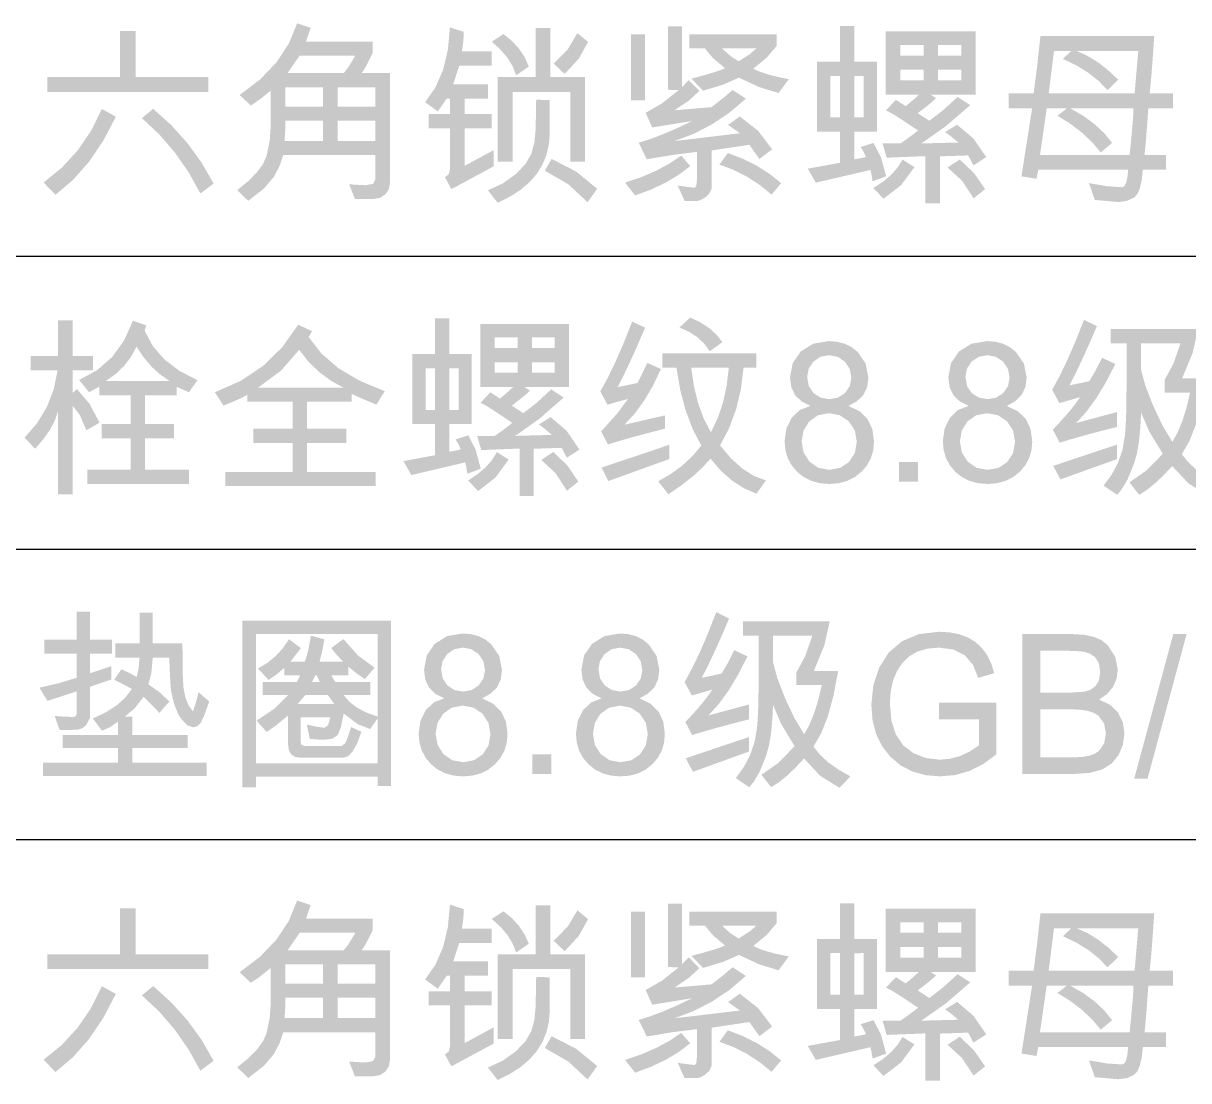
# Model space of a CAD drawing. Extents: x 3 to 592, y 5 to 207.
# Drawn here: x 413.18 to 427.9, y 116.82 to 130.19 of the extents above; entities that cross this region are included whole.
import ezdxf

# ---------------------------------------------------------------- set-up
doc = ezdxf.new("R2010")
doc.units = 0
doc.layers.get('0').update_dxf_attribs({"linetype": 'CONTINUOUS'})

msp = doc.modelspace()

# ---------------------------------------------------------------- hatches: boundary and pattern name
h = msp.add_hatch(color=7)
h.paths.add_polyline_path([(415.514416, 129.325454), (413.480983, 129.325454), (413.480983, 129.513969), (414.40041, 129.513969), (414.40041, 130.096053), (414.594438, 130.096053), (414.594438, 129.513969), (415.514416, 129.513969)])
h.paths.add_polyline_path([(415.581664, 128.166799), (415.414095, 128.041673), (415.264965, 128.310184), (415.092116, 128.558438), (414.895599, 128.786434), (414.675466, 128.994173), (414.818231, 129.111031), (415.047046, 128.904429), (415.25059, 128.678189), (415.428814, 128.432313)])
h.paths.add_polyline_path([(414.346391, 129.012364), (414.185177, 128.705397), (414.004224, 128.43848), (413.803633, 128.21156), (413.583509, 128.024586), (413.432476, 128.180028), (413.66328, 128.367399), (413.862975, 128.584689), (414.031664, 128.831849), (414.169451, 129.108826)])
h = msp.add_hatch(color=7)
h.paths.add_polyline_path([(417.811339, 128.180028), (417.796111, 128.094866), (417.750705, 128.027893), (417.681183, 127.984485), (417.593057, 127.970015), (417.36761, 127.970015), (417.294299, 128.157429), (417.438097, 128.148265), (417.505414, 128.145302), (417.596709, 128.163561), (417.627233, 128.218614), (417.627233, 128.527294), (416.462515, 128.527294), (416.414215, 128.387216), (416.34235, 128.250033), (416.219498, 128.106372), (416.019338, 127.947416), (415.880432, 128.083566), (416.02162, 128.199416), (416.130201, 128.309633), (416.206226, 128.414166), (416.249746, 128.512962), (416.290674, 128.707679), (416.304316, 128.908184), (416.304316, 129.342541), (416.165272, 129.229129), (416.05186, 129.152923), (415.910197, 129.285766), (416.168674, 129.482869), (416.376043, 129.69966), (416.532252, 129.936192), (416.63725, 130.192515), (416.808127, 130.13574), (416.749147, 129.962107), (417.593057, 129.962107), (417.593057, 129.819894), (417.545817, 129.723793), (417.506586, 129.648879), (417.475313, 129.595256), (417.451946, 129.563028), (417.811339, 129.563028)])
h.paths.add_polyline_path([(417.372571, 129.785167), (416.669221, 129.785167), (416.516534, 129.563028), (417.226499, 129.563028), (417.290234, 129.646192)])
h.paths.add_polyline_path([(417.627233, 129.139694), (417.627233, 129.384434), (417.148227, 129.384434), (417.148227, 129.139694)])
h.paths.add_polyline_path([(416.96357, 129.139694), (416.96357, 129.384434), (416.488422, 129.384434), (416.488422, 129.139694)])
h.paths.add_polyline_path([(417.627233, 128.705888), (417.627233, 128.962754), (417.148227, 128.962754), (417.148227, 128.705888)])
h.paths.add_polyline_path([(416.96357, 128.705888), (416.96357, 128.962754), (416.488422, 128.962754), (416.485597, 128.809723), (416.477398, 128.705888)])
h = msp.add_hatch(color=7)
h.paths.add_polyline_path([(419.122689, 128.385081), (418.586356, 128.095692), (418.505328, 128.246174), (418.552456, 128.284208), (418.568166, 128.345393), (418.568166, 128.866291), (418.298622, 128.866291), (418.298622, 129.045988), (418.568166, 129.045988), (418.568166, 129.241118), (418.527376, 129.241118), (418.414928, 129.078509), (418.254525, 129.194265), (418.385077, 129.382065), (418.480799, 129.602371), (418.541794, 129.855232), (418.568166, 130.140701), (418.744004, 130.083926), (418.737803, 129.969135), (418.719199, 129.836982), (419.094025, 129.836982), (419.094025, 129.656183), (418.685575, 129.656183), (418.609507, 129.421916), (419.050479, 129.421916), (419.050479, 129.241118), (418.753374, 129.241118), (418.753374, 129.045988), (419.094025, 129.045988), (419.094025, 128.866291), (418.753374, 128.866291), (418.753374, 128.390041), (419.122689, 128.590133)])
h.paths.add_polyline_path([(420.273075, 128.444061), (420.088418, 128.444061), (420.088418, 129.325454), (419.35916, 129.325454), (419.35916, 128.444061), (419.1734, 128.444061), (419.1734, 129.513969), (419.653509, 129.513969), (419.653509, 130.133535), (419.837615, 130.133535), (419.837615, 129.513969), (420.273075, 129.513969)])
h.paths.add_polyline_path([(420.314967, 129.957698), (420.196869, 129.745618), (420.018414, 129.552554), (419.879507, 129.683744), (420.060099, 129.86723), (420.178266, 130.068492)])
h.paths.add_polyline_path([(419.565315, 129.646261), (419.405462, 129.535467), (419.36009, 129.649999), (419.293428, 129.758847), (419.205474, 129.862114), (419.09623, 129.959903), (419.245058, 130.056365), (419.351297, 129.969962), (419.44012, 129.872811), (419.511476, 129.76491)])
h.paths.add_polyline_path([(419.830449, 128.814477), (419.820141, 128.668155), (419.78922, 128.531807), (419.737693, 128.405432), (419.665567, 128.289031), (419.572847, 128.182604), (419.459542, 128.08615), (419.325655, 127.999669), (419.171196, 127.923162), (419.048275, 128.081361), (419.234241, 128.167075), (419.396643, 128.282554), (419.522182, 128.412366), (419.597285, 128.542177), (419.635663, 128.684459), (419.651304, 128.85196), (419.65847, 129.226786), (419.830449, 129.221825)])
h.paths.add_polyline_path([(420.429069, 128.100653), (420.307802, 127.930328), (420.066231, 128.155982), (419.767611, 128.328305), (419.853049, 128.477685), (420.164417, 128.317694)])
h = msp.add_hatch(color=7)
h.paths.add_polyline_path([(422.640002, 128.599503), (422.479599, 128.477685), (422.352268, 128.656278), (421.874364, 128.585172), (421.874364, 128.100653), (421.84701, 128.041122), (421.794438, 127.991513), (421.737318, 127.958509), (421.696322, 127.947416), (421.533162, 127.947416), (421.447724, 128.140341), (421.537339, 128.128128), (421.602822, 128.119533), (421.644223, 128.114451), (421.661595, 128.11278), (421.682197, 128.136827), (421.689156, 128.209243), (421.689156, 128.566982), (421.386401, 128.529017), (421.056361, 128.473275), (420.953283, 128.682737), (421.101379, 128.729745), (421.263687, 128.791326), (421.440153, 128.867377), (421.630727, 128.957793), (421.124711, 128.875662), (421.041478, 129.061422), (421.248528, 129.180071), (421.459299, 129.347502), (421.324251, 129.351912), (421.324251, 130.155033), (421.498987, 130.155033), (421.498987, 129.384434), (421.58663, 129.473731), (421.721126, 129.337581), (421.583805, 129.212317), (421.406382, 129.092841), (421.874364, 129.132528), (422.024501, 129.249593), (422.141152, 129.349707), (422.308722, 129.238913), (422.101301, 129.063428), (421.881737, 128.915694), (421.65008, 128.795762), (421.406382, 128.703683), (422.234308, 128.80235), (422.083275, 128.908184), (422.231552, 129.014568), (422.462649, 128.833908)])
h.paths.add_polyline_path([(422.851118, 129.485857), (422.722133, 129.311122), (422.477394, 129.385398), (422.221079, 129.50515), (422.016853, 129.415509), (421.766326, 129.340337), (421.621356, 129.493023), (421.783922, 129.53694), (421.908608, 129.57357), (421.995365, 129.602861), (422.044138, 129.624764), (421.890763, 129.754988), (421.791131, 129.874464), (421.594347, 129.874464), (421.594347, 130.051404), (422.696226, 130.051404), (422.696226, 129.905332), (422.57048, 129.756918), (422.401326, 129.617598), (422.482768, 129.581123), (422.584881, 129.546973), (422.707664, 129.515201)])
h.paths.add_polyline_path([(422.440462, 129.874464), (422.007207, 129.874464), (422.113936, 129.778966), (422.216118, 129.712407), (422.358676, 129.802944)])
h.paths.add_polyline_path([(421.032107, 129.21962), (420.857372, 129.21962), (420.857372, 130.051404), (421.032107, 130.051404)])
h.paths.add_polyline_path([(422.754104, 128.17176), (422.633388, 128.026791), (422.481157, 128.150082), (422.320504, 128.254511), (422.151479, 128.340027), (421.974134, 128.406578), (422.080519, 128.55265), (422.27359, 128.477711), (422.450177, 128.389284), (422.610331, 128.287317)])
h.paths.add_polyline_path([(421.605371, 128.387285), (421.459842, 128.277232), (421.295244, 128.17865), (421.111525, 128.091645), (420.908635, 128.016317), (420.781304, 128.177824), (420.986882, 128.247897), (421.173701, 128.328305), (421.341813, 128.419049), (421.49127, 128.520128)])
h = msp.add_hatch(color=7)
h.paths.add_polyline_path([(424.081439, 128.258301), (423.90946, 128.19436), (423.896575, 128.278283), (423.88245, 128.338227), (423.192329, 128.177824), (423.090354, 128.354764), (423.496048, 128.428627), (423.496048, 128.821643), (423.206109, 128.821643), (423.206109, 129.707997), (423.496048, 129.707997), (423.496048, 130.157789), (423.677949, 130.157789), (423.677949, 129.707997), (423.965133, 129.707997), (423.965133, 128.821643), (423.677949, 128.821643), (423.677949, 128.473275), (423.775032, 128.490638), (423.826226, 128.503041), (423.791086, 128.577455), (423.758427, 128.628718), (423.921035, 128.680532), (424.01488, 128.500216)])
h.paths.add_polyline_path([(423.798114, 129.002442), (423.798114, 129.528301), (423.677949, 129.525545), (423.677949, 129.002442)])
h.paths.add_polyline_path([(423.496048, 129.002442), (423.496048, 129.528301), (423.37423, 129.528301), (423.37423, 129.002442)])
h.paths.add_polyline_path([(425.346478, 128.500836), (425.186074, 128.397207), (425.165817, 128.430831), (425.118275, 128.522333), (424.761087, 128.510758), (424.761087, 127.914894), (424.578084, 127.914894), (424.578084, 128.512962), (424.088605, 128.49367), (424.035137, 128.673366), (424.262238, 128.673366), (424.347814, 128.733931), (424.413546, 128.78168), (424.459435, 128.816613), (424.48548, 128.838731), (424.468005, 128.849376), (424.432908, 128.872217), (424.380137, 128.907254), (424.309642, 128.954486), (424.172734, 129.042474), (424.079234, 129.092841), (424.20436, 129.224581), (424.327281, 129.144655), (424.438971, 129.237742), (424.49485, 129.290727), (424.077029, 129.290727), (424.077029, 130.088887), (425.211982, 130.088887), (425.211982, 129.290727), (424.640922, 129.290727), (424.712029, 129.246079), (424.682677, 129.217459), (424.634308, 129.176281), (424.566922, 129.122598), (424.480519, 129.056461), (424.626591, 128.959998), (424.796158, 129.090292), (424.98433, 129.261513), (425.144182, 129.157884), (424.833159, 128.88958), (424.524616, 128.673366), (424.9937, 128.685493), (424.893999, 128.768657), (424.826131, 128.816682), (424.977164, 128.91094), (425.182905, 128.737307)])
h.paths.add_polyline_path([(425.03008, 129.785167), (425.03008, 129.917459), (424.738488, 129.917459), (424.738488, 129.785167)])
h.paths.add_polyline_path([(424.556587, 129.785167), (424.556587, 129.917459), (424.259482, 129.917459), (424.259482, 129.785167)])
h.paths.add_polyline_path([(425.03008, 129.471526), (425.03008, 129.604369), (424.738488, 129.604369), (424.738488, 129.471526)])
h.paths.add_polyline_path([(424.556587, 129.471526), (424.556587, 129.604369), (424.259482, 129.604369), (424.259482, 129.471526)])
h.paths.add_polyline_path([(425.332146, 128.095692), (425.186074, 127.979937), (425.04014, 128.202077), (424.856999, 128.369646), (425.011339, 128.470519), (425.194067, 128.295921)])
h.paths.add_polyline_path([(424.439178, 128.374056), (424.269679, 128.145784), (424.047264, 127.974976), (423.919382, 128.110024), (424.041028, 128.189416), (424.143037, 128.275526), (424.22541, 128.368458), (424.288145, 128.468314)])
h = msp.add_hatch(color=7)
h.paths.add_polyline_path([(427.706239, 129.118197), (427.394252, 129.118197), (427.380712, 128.921921), (427.368207, 128.758047), (427.356735, 128.626521), (427.346296, 128.527294), (427.618045, 128.527294), (427.618045, 128.340432), (427.325901, 128.340432), (427.310484, 128.208537), (427.287316, 128.106303), (427.256293, 128.033629), (427.217312, 127.99041), (427.123536, 127.947484), (427.014464, 127.933084), (426.71791, 127.959542), (426.64515, 128.17176), (426.873767, 128.132831), (427.063522, 128.119946), (427.091841, 128.133701), (427.113959, 128.174999), (427.129875, 128.243892), (427.13959, 128.340432), (426.002984, 128.340432), (425.981487, 128.226882), (425.791318, 128.258301), (425.925814, 129.118197), (425.62926, 129.118197), (425.62926, 129.306161), (425.945107, 129.306161), (425.9901, 129.655425), (426.030545, 130.029907), (427.469217, 130.029907), (427.452267, 129.782489), (427.436971, 129.579357), (427.423328, 129.420564), (427.411339, 129.306161), (427.706239, 129.306161)])
h.paths.add_polyline_path([(427.267472, 129.841942), (426.490259, 129.841942), (426.62379, 129.782006), (426.755669, 129.701452), (426.885893, 129.600329), (427.014464, 129.478692), (426.878314, 129.347502), (426.769897, 129.461191), (426.639776, 129.564957), (426.48795, 129.658801), (426.314421, 129.742724), (426.421357, 129.841942), (426.202524, 129.841942), (426.135276, 129.306161), (427.22117, 129.306161)])
h.paths.add_polyline_path([(427.20739, 129.118197), (426.406474, 129.118197), (426.570495, 129.023844), (426.713639, 128.919415), (426.835905, 128.80496), (426.937294, 128.680532), (426.793978, 128.559816), (426.684028, 128.689618), (426.555991, 128.810274), (426.409971, 128.921732), (426.24607, 129.023939), (426.367338, 129.118197), (426.10992, 129.118197), (426.025584, 128.527294), (427.158331, 128.527294), (427.18057, 128.751475), (427.19609, 128.924651), (427.204995, 129.046875)])
h = msp.add_hatch(color=7)
h.paths.add_polyline_path([(414.140153, 125.144177), (413.973686, 125.046612), (413.891348, 125.238091), (413.799502, 125.359702), (413.799502, 124.238531), (413.614294, 124.238531), (413.614294, 125.285288), (413.574916, 125.171497), (413.513835, 125.055018), (413.431049, 124.935852), (413.326559, 124.813999), (413.192614, 124.954559), (413.35207, 125.138631), (413.474836, 125.341926), (413.560808, 125.564444), (413.609884, 125.806187), (413.271438, 125.806187), (413.271438, 125.986985), (413.616498, 125.986985), (413.616498, 126.438982), (413.799502, 126.438982), (413.799502, 125.986985), (414.058573, 125.986985), (414.058573, 125.806187), (413.799502, 125.806187), (413.799502, 125.520106), (413.854623, 125.567511), (414.011858, 125.383956)])
h.paths.add_polyline_path([(415.377631, 125.68051), (415.269042, 125.527823), (415.115804, 125.596174), (415.115804, 125.487584), (414.71507, 125.487584), (414.71507, 125.12709), (415.082731, 125.12709), (415.082731, 124.947393), (414.71507, 124.947393), (414.71507, 124.549416), (415.269042, 124.549416), (415.269042, 124.368617), (413.986364, 124.368617), (413.986364, 124.549416), (414.533721, 124.549416), (414.533721, 124.947393), (414.168265, 124.947393), (414.168265, 125.12709), (414.533721, 125.12709), (414.533721, 125.487584), (414.135192, 125.487584), (414.135192, 125.59893), (414.007861, 125.527823), (413.881633, 125.683266), (414.110456, 125.808133), (414.300005, 125.974445), (414.45028, 126.182305), (414.561281, 126.431816), (414.729953, 126.373939), (414.71011, 126.305037), (414.812549, 126.112809), (414.957881, 125.944611), (415.146207, 125.800494)])
h.paths.add_polyline_path([(415.029814, 125.668383), (414.911596, 125.747758), (414.801749, 125.846977), (414.700377, 125.966039), (414.607583, 126.104945), (414.538139, 125.975961), (414.449729, 125.860206), (414.342406, 125.75768), (414.216221, 125.668383)])
h = msp.add_hatch(color=7)
h.paths.add_polyline_path([(417.744415, 125.542155), (417.639133, 125.371829), (417.508013, 125.425986), (417.327697, 125.505774), (417.327697, 125.407107), (416.763252, 125.407107), (416.763252, 125.065905), (417.259346, 125.065905), (417.259346, 124.885106), (416.763252, 124.885106), (416.763252, 124.521855), (417.629763, 124.521855), (417.629763, 124.342159), (415.72807, 124.342159), (415.72807, 124.521855), (416.581902, 124.521855), (416.581902, 124.885106), (416.085257, 124.885106), (416.085257, 125.065905), (416.581902, 125.065905), (416.581902, 125.407107), (416.005882, 125.407107), (416.005882, 125.49475), (415.973834, 125.475432), (415.913209, 125.44645), (415.823956, 125.407856), (415.706021, 125.359702), (415.597983, 125.527823), (415.924182, 125.672328), (416.208316, 125.862824), (416.450489, 126.099416), (416.650804, 126.382207), (416.82554, 126.300627), (416.783096, 126.226764), (416.944929, 126.016544), (417.159163, 125.832369), (417.425692, 125.67424)])
h.paths.add_polyline_path([(417.226824, 125.584047), (417.063751, 125.674085), (416.91525, 125.783863), (416.781425, 125.913484), (416.66238, 126.063053), (416.433419, 125.801433), (416.140379, 125.584047)])
h = msp.add_hatch(color=7)
h.paths.add_polyline_path([(418.957506, 124.561543), (418.787732, 124.497602), (418.775329, 124.581524), (418.761273, 124.641469), (418.080522, 124.481065), (417.980201, 124.658005), (418.380384, 124.731868), (418.380384, 125.124885), (418.094854, 125.124885), (418.094854, 126.011239), (418.380384, 126.011239), (418.380384, 126.461031), (418.559529, 126.461031), (418.559529, 126.011239), (418.842853, 126.011239), (418.842853, 125.124885), (418.559529, 125.124885), (418.559529, 124.776517), (418.655371, 124.79388), (418.706152, 124.806282), (418.671287, 124.880696), (418.638904, 124.931959), (418.799858, 124.983774), (418.892325, 124.803457)])
h.paths.add_polyline_path([(418.67804, 125.305683), (418.67804, 125.831543), (418.559529, 125.828787), (418.559529, 125.305683)])
h.paths.add_polyline_path([(418.380384, 125.305683), (418.380384, 125.831543), (418.260219, 125.831543), (418.260219, 125.305683)])
h.paths.add_polyline_path([(420.204906, 124.804077), (420.046707, 124.700449), (420.027208, 124.734073), (419.98001, 124.825575), (419.627784, 124.813999), (419.627784, 124.218136), (419.447536, 124.218136), (419.447536, 124.816204), (418.964672, 124.796912), (418.911755, 124.976608), (419.135549, 124.976608), (419.219996, 125.037173), (419.284859, 125.084922), (419.330188, 125.119855), (419.356035, 125.141972), (419.338671, 125.152618), (419.303945, 125.175459), (419.251855, 125.210495), (419.182402, 125.257728), (419.047561, 125.345715), (418.955301, 125.396083), (419.078222, 125.527823), (419.200041, 125.447897), (419.310008, 125.540983), (419.365405, 125.593969), (418.953096, 125.593969), (418.953096, 126.392129), (420.072615, 126.392129), (420.072615, 125.593969), (419.509272, 125.593969), (419.579277, 125.54932), (419.550751, 125.5207), (419.503209, 125.479523), (419.43665, 125.42584), (419.351074, 125.359702), (419.494941, 125.26324), (419.662441, 125.393533), (419.847719, 125.564754), (420.005917, 125.461126), (419.698753, 125.192822), (419.394068, 124.976608), (419.857089, 124.988735), (419.758697, 125.071899), (419.691725, 125.119924), (419.840553, 125.214182), (420.0434, 125.040549)])
h.paths.add_polyline_path([(419.89347, 126.088409), (419.89347, 126.220701), (419.605184, 126.220701), (419.605184, 126.088409)])
h.paths.add_polyline_path([(419.426039, 126.088409), (419.426039, 126.220701), (419.133344, 126.220701), (419.133344, 126.088409)])
h.paths.add_polyline_path([(419.89347, 125.774768), (419.89347, 125.90761), (419.605184, 125.90761), (419.605184, 125.774768)])
h.paths.add_polyline_path([(419.426039, 125.774768), (419.426039, 125.90761), (419.133344, 125.90761), (419.133344, 125.774768)])
h.paths.add_polyline_path([(420.191126, 124.398934), (420.046707, 124.283179), (419.90284, 124.505319), (419.722593, 124.672888), (419.874728, 124.773761), (420.055045, 124.599163)])
h.paths.add_polyline_path([(419.310284, 124.677298), (419.143334, 124.449026), (418.923882, 124.278218), (418.797654, 124.413266), (418.91775, 124.492658), (419.018415, 124.578768), (419.099651, 124.6717), (419.161456, 124.771556)])
h = msp.add_hatch(color=7)
h.paths.add_polyline_path([(422.010553, 126.161721), (421.852354, 126.045965), (421.781782, 126.141989), (421.694156, 126.224215), (421.58958, 126.292695), (421.468157, 126.34748), (421.60541, 126.473157), (421.735841, 126.41062), (421.846842, 126.337903), (421.938413, 126.254954)])
h.paths.add_polyline_path([(421.286808, 125.06811), (421.067708, 125.011575), (420.874292, 124.959382), (420.70661, 124.91153), (420.564716, 124.868018), (420.478726, 125.033383), (420.68054, 125.257383), (420.818275, 125.442936), (420.659869, 125.400492), (420.559755, 125.369624), (420.468253, 125.539399), (420.563226, 125.711688), (420.662074, 125.916016), (420.764746, 126.152384), (420.871191, 126.420792), (421.034902, 126.345275), (420.936217, 126.11541), (420.845284, 125.913605), (420.762206, 125.739808), (420.687085, 125.593969), (420.775831, 125.610368), (420.938991, 125.645783), (420.951083, 125.668435), (420.975784, 125.718268), (421.013095, 125.795386), (421.063014, 125.899893), (421.234442, 125.821621), (421.133759, 125.610247), (421.023464, 125.422541), (420.903455, 125.258399), (420.773626, 125.117719), (421.286808, 125.235679)])
h.paths.add_polyline_path([(422.561768, 124.413266), (422.442155, 124.245696), (422.281854, 124.315477), (422.131683, 124.412439), (421.99164, 124.536686), (421.861725, 124.688322), (421.761171, 124.577502), (421.638965, 124.4657), (421.495158, 124.352761), (421.329802, 124.238531), (421.199716, 124.401139), (421.363418, 124.497352), (421.508878, 124.604882), (421.636045, 124.723677), (421.744867, 124.853687), (421.635003, 125.065457), (421.546017, 125.300585), (421.477907, 125.55907), (421.430675, 125.840913), (421.253183, 125.840913), (421.253183, 126.021712), (422.440501, 126.021712), (422.440501, 125.840913), (422.279546, 125.840913), (422.245138, 125.566313), (422.184117, 125.310575), (422.096534, 125.073751), (421.982441, 124.855892), (422.121253, 124.691156), (422.264043, 124.562438), (422.410865, 124.469791)])
h.paths.add_polyline_path([(422.092133, 125.840913), (421.616985, 125.840913), (421.651729, 125.605174), (421.704767, 125.38995), (421.776201, 125.195294), (421.866135, 125.021256), (421.953149, 125.202658), (422.019855, 125.399666), (422.0662, 125.612383)])
h.paths.add_polyline_path([(421.339724, 124.683361), (420.57133, 124.4061), (420.483687, 124.576425), (420.796424, 124.679778), (421.043377, 124.762461), (421.224494, 124.824472), (421.339724, 124.865814)])
h = msp.add_hatch(color=7)
h.paths.add_polyline_path([(426.99867, 125.089607), (426.783498, 125.034727), (426.591115, 124.98336), (426.421573, 124.935508), (426.274924, 124.891169), (426.187832, 125.055983), (426.300168, 125.175252), (426.394883, 125.283359), (426.471924, 125.380304), (426.531239, 125.466087), (426.269963, 125.391122), (426.179013, 125.560345), (426.274287, 125.734296), (426.373178, 125.939512), (426.475584, 126.176044), (426.5814, 126.443943), (426.74456, 126.364568), (426.644635, 126.132549), (426.553288, 125.930141), (426.470623, 125.757396), (426.396743, 125.614364), (426.648648, 125.668383), (426.726301, 125.799365), (426.810154, 125.963834), (426.977724, 125.885562), (426.857412, 125.651666), (426.734569, 125.449344), (426.609142, 125.278545), (426.481079, 125.139216), (426.99867, 125.278123)])
h.paths.add_polyline_path([(428.286309, 124.368617), (428.147403, 124.224199), (427.903972, 124.374405), (427.696509, 124.594064), (427.581167, 124.47228), (427.473266, 124.371373), (427.372807, 124.291137), (427.27979, 124.231365), (427.155215, 124.389012), (427.371498, 124.539563), (427.577446, 124.750058), (427.407534, 125.029524), (427.302941, 125.270957), (427.293174, 125.07903), (427.277172, 124.907568), (427.250627, 124.75657), (427.213644, 124.626035), (427.131031, 124.423257), (427.053792, 124.295306), (427.000875, 124.231365), (426.828896, 124.34712), (426.931835, 124.487266), (427.01245, 124.638162), (427.068674, 124.804766), (427.100094, 124.992042), (427.108138, 125.101492), (427.114012, 125.232234), (427.117612, 125.384266), (427.118835, 125.557589), (427.118835, 126.147389), (426.920397, 126.147389), (426.920397, 126.327085), (428.023379, 126.327085), (427.955166, 126.026191), (427.821634, 125.702558), (428.130866, 125.702558), (428.07217, 125.3925), (428.000297, 125.12957), (427.915298, 124.913769), (427.817225, 124.745097), (427.899588, 124.642787), (428.005258, 124.545902), (428.134182, 124.454495)])
h.paths.add_polyline_path([(427.922507, 125.522862), (427.600046, 125.522862), (427.600046, 125.683266), (427.71084, 125.887009), (427.801791, 126.147389), (427.300736, 126.147389), (427.300736, 125.819416), (427.356064, 125.615191), (427.45232, 125.364663), (427.571796, 125.111724), (427.698713, 124.90054), (427.765385, 125.021265), (427.824873, 125.165192), (427.87723, 125.332374)])
h.paths.add_polyline_path([(426.99867, 124.683361), (426.284295, 124.426495), (426.192793, 124.59682), (426.432348, 124.67753), (426.646581, 124.7493), (426.83539, 124.812079), (426.99867, 124.865814)])
h = msp.add_hatch(color=7)
h.paths.add_polyline_path([(423.605636, 125.355293), (423.746394, 125.286985), (423.846999, 125.188757), (423.9074, 125.060659), (423.927546, 124.902745), (423.917632, 124.793389), (423.887927, 124.69349), (423.838481, 124.602996), (423.769347, 124.521855), (423.684477, 124.454659), (423.588548, 124.406789), (423.481458, 124.378143), (423.363101, 124.368617), (423.243634, 124.378238), (423.135794, 124.407133), (423.039633, 124.455356), (422.955202, 124.522958), (422.886154, 124.604899), (422.836897, 124.696866), (422.807382, 124.798755), (422.797554, 124.910462), (422.819534, 125.067145), (422.885749, 125.203157), (422.989102, 125.30403), (423.123874, 125.355293), (423.011099, 125.412817), (422.930673, 125.490272), (422.882493, 125.592014), (422.866456, 125.717992), (422.900356, 125.897275), (423.002055, 126.044312), (423.159014, 126.14229), (423.35814, 126.17495), (423.464473, 126.166483), (423.560161, 126.141119), (423.6451, 126.098908), (423.719186, 126.039902), (423.822401, 125.890523), (423.85699, 125.713031), (423.841281, 125.593254), (423.794152, 125.494406), (423.715603, 125.416538)])
h.paths.add_polyline_path([(423.363101, 125.440731), (423.471828, 125.460161), (423.561539, 125.518452), (423.621346, 125.60582), (423.641465, 125.713031), (423.620932, 125.82293), (423.559885, 125.914225), (423.469417, 125.975754), (423.360345, 125.996356), (423.250309, 125.976099), (423.161356, 125.915327), (423.102583, 125.827271), (423.083084, 125.725158), (423.103065, 125.607405), (423.163561, 125.51735), (423.253823, 125.459817)])
h.paths.add_polyline_path([(423.363101, 124.547211), (423.499527, 124.57174), (423.611148, 124.645879), (423.685562, 124.759636), (423.710367, 124.902745), (423.684735, 125.046543), (423.607841, 125.161816), (423.494153, 125.237746), (423.35814, 125.26324), (423.219096, 125.237195), (423.108991, 125.15906), (423.037057, 125.044132), (423.01308, 124.907706), (423.037609, 124.766664), (423.111747, 124.65084), (423.223782, 124.57298)])
h = msp.add_hatch(color=7)
h.paths.add_polyline_path([(425.605738, 125.355293), (425.746496, 125.286985), (425.847101, 125.188757), (425.907502, 125.060659), (425.927647, 124.902745), (425.917734, 124.793389), (425.888029, 124.69349), (425.838583, 124.602996), (425.769449, 124.521855), (425.684579, 124.454659), (425.58865, 124.406789), (425.481559, 124.378143), (425.363203, 124.368617), (425.243736, 124.378238), (425.135896, 124.407133), (425.039734, 124.455356), (424.955304, 124.522958), (424.886255, 124.604899), (424.836999, 124.696866), (424.807483, 124.798755), (424.797656, 124.910462), (424.819636, 125.067145), (424.88585, 125.203157), (424.989203, 125.30403), (425.123975, 125.355293), (425.0112, 125.412817), (424.930775, 125.490272), (424.882595, 125.592014), (424.866558, 125.717992), (424.900458, 125.897275), (425.002157, 126.044312), (425.159115, 126.14229), (425.358242, 126.17495), (425.464575, 126.166483), (425.560262, 126.141119), (425.645201, 126.098908), (425.719288, 126.039902), (425.822503, 125.890523), (425.857092, 125.713031), (425.841382, 125.593254), (425.794253, 125.494406), (425.715705, 125.416538)])
h.paths.add_polyline_path([(425.363203, 125.440731), (425.47193, 125.460161), (425.56164, 125.518452), (425.621447, 125.60582), (425.641567, 125.713031), (425.621034, 125.82293), (425.559987, 125.914225), (425.469519, 125.975754), (425.360447, 125.996356), (425.25041, 125.976099), (425.161458, 125.915327), (425.102685, 125.827271), (425.083186, 125.725158), (425.103167, 125.607405), (425.163663, 125.51735), (425.253924, 125.459817)])
h.paths.add_polyline_path([(425.363203, 124.547211), (425.499629, 124.57174), (425.61125, 124.645879), (425.685664, 124.759636), (425.710469, 124.902745), (425.684837, 125.046543), (425.607943, 125.161816), (425.494254, 125.237746), (425.358242, 125.26324), (425.219198, 125.237195), (425.109093, 125.15906), (425.037159, 125.044132), (425.013181, 124.907706), (425.03771, 124.766664), (425.111849, 124.65084), (425.223883, 124.57298)])
h = msp.add_hatch(color=7)
h.dxf.hatch_style = 2
h.paths.add_polyline_path([(424.483733, 124.398934), (424.243403, 124.398934), (424.243403, 124.645879), (424.483733, 124.645879)])
h = msp.add_hatch(color=7)
h.paths.add_polyline_path([(414.295836, 122.221325), (414.02078, 122.221325), (414.02078, 121.976586), (414.28867, 122.06478), (414.28867, 121.897211), (414.02078, 121.805709), (414.02078, 121.413795), (413.967312, 121.315678), (413.920596, 121.279643), (413.869747, 121.263864), (413.784929, 121.259179), (413.637685, 121.257801), (413.608057, 121.334764), (413.572642, 121.435292), (413.708379, 121.426128), (413.808562, 121.423165), (413.839568, 121.431916), (413.849903, 121.458443), (413.849903, 121.746178), (413.48114, 121.626013), (413.380268, 121.793582), (413.630382, 121.85146), (413.849903, 121.917606), (413.849903, 122.221325), (413.442004, 122.221325), (413.442004, 122.401021), (413.849903, 122.401021), (413.849903, 122.752145), (414.02078, 122.752145), (414.02078, 122.401021), (414.295836, 122.401021)])
h.paths.add_polyline_path([(415.526149, 121.618847), (415.466549, 121.451829), (415.421418, 121.354264), (415.377596, 121.30741), (415.322199, 121.291976), (415.246683, 121.319537), (415.178401, 121.391126), (415.136991, 121.45238), (415.081525, 121.589632), (415.045489, 121.741768), (415.039917, 121.78919), (415.033982, 121.876816), (415.027738, 122.004543), (415.021236, 122.172267), (414.812325, 122.172267), (414.793308, 121.969144), (414.757755, 121.835474), (414.894112, 121.73915), (415.02344, 121.618847), (414.893905, 121.472775), (414.872519, 121.500473), (414.832375, 121.543882), (414.773525, 121.602999), (414.696019, 121.677827), (414.586051, 121.534373), (414.459547, 121.428126), (414.552703, 121.425921), (414.552703, 121.196616), (415.253848, 121.196616), (415.253848, 121.032354), (414.552703, 121.032354), (414.552703, 120.845492), (415.492525, 120.845492), (415.492525, 120.674615), (413.424916, 120.674615), (413.424916, 120.845492), (414.372455, 120.845492), (414.372455, 121.032354), (413.672412, 121.032354), (413.672412, 121.196616), (414.372455, 121.196616), (414.372455, 121.361981), (414.274959, 121.29549), (414.171262, 121.24843), (414.054404, 121.403873), (414.219235, 121.481784), (414.35647, 121.569926), (414.466007, 121.668198), (414.547742, 121.776494), (414.4663, 121.823486), (414.324499, 121.894454), (414.416552, 122.026195), (414.526451, 121.974036), (414.609478, 121.929732), (414.632215, 122.029296), (414.645858, 122.172267), (414.341036, 122.172267), (414.341036, 122.351963), (414.648614, 122.351963), (414.648614, 122.740019), (414.81012, 122.740019), (414.81012, 122.351963), (415.187151, 122.351963), (415.192112, 121.94682), (415.200174, 121.795804), (415.224358, 121.67011), (415.264666, 121.569634), (415.321097, 121.494272), (415.36795, 121.639931), (415.389999, 121.736807)])
h = msp.add_hatch(color=7)
h.paths.add_polyline_path([(422.349266, 121.392849), (422.135317, 121.337968), (421.944054, 121.286602), (421.775426, 121.238749), (421.629379, 121.194411), (421.54339, 121.359224), (421.654916, 121.478494), (421.748924, 121.586601), (421.825466, 121.683546), (421.884592, 121.769329), (421.62497, 121.694363), (421.534019, 121.863586), (421.628794, 122.037538), (421.727082, 122.242754), (421.828885, 122.479285), (421.934201, 122.747185), (422.096259, 122.66781), (421.996833, 122.435791), (421.906089, 122.233383), (421.824027, 122.060637), (421.750647, 121.917606), (422.000898, 121.971625), (422.078275, 122.102607), (422.161853, 122.267076), (422.32832, 122.188803), (422.20875, 121.954907), (422.086543, 121.752585), (421.961754, 121.581786), (421.834431, 121.442458), (422.349266, 121.581364)])
h.paths.add_polyline_path([(423.62974, 120.671859), (423.491385, 120.527441), (423.249125, 120.677647), (423.043247, 120.897306), (422.928628, 120.775522), (422.821245, 120.674615), (422.721096, 120.594379), (422.628181, 120.534606), (422.504709, 120.692254), (422.719614, 120.842805), (422.924184, 121.0533), (422.755581, 121.332766), (422.651884, 121.574198), (422.641652, 121.382272), (422.625839, 121.21081), (422.599484, 121.059811), (422.562587, 120.929277), (422.480731, 120.726498), (422.403837, 120.598547), (422.35092, 120.534606), (422.180595, 120.650362), (422.282707, 120.790508), (422.362496, 120.941403), (422.41872, 121.108008), (422.450139, 121.295283), (422.458183, 121.404734), (422.464057, 121.535476), (422.467657, 121.687508), (422.46888, 121.86083), (422.46888, 122.450631), (422.271545, 122.450631), (422.271545, 122.630327), (423.367912, 122.630327), (423.300526, 122.329432), (423.167821, 122.0058), (423.474848, 122.0058), (423.416333, 121.695741), (423.344899, 121.432812), (423.260443, 121.217011), (423.16286, 121.048339), (423.244802, 120.946028), (423.349998, 120.849144), (423.478345, 120.757737)])
h.paths.add_polyline_path([(423.267591, 121.826104), (422.947335, 121.826104), (422.947335, 121.986507), (423.057371, 122.19025), (423.147977, 122.450631), (422.649128, 122.450631), (422.649128, 122.122658), (422.704387, 121.918432), (422.800161, 121.667905), (422.919223, 121.414966), (423.0449, 121.203782), (423.111244, 121.324506), (423.170508, 121.468434), (423.222641, 121.635616)])
h.paths.add_polyline_path([(422.349266, 120.986603), (421.639301, 120.729737), (421.548351, 120.900062), (421.786355, 120.980772), (421.999245, 121.052542), (422.186916, 121.11532), (422.349266, 121.169055)])
h = msp.add_hatch(color=7)
h.paths.add_polyline_path([(417.82442, 120.548938), (417.653543, 120.548938), (417.653543, 120.667449), (416.115102, 120.667449), (416.115102, 120.532402), (415.942571, 120.532402), (415.942571, 122.641351), (417.82442, 122.641351)])
h.paths.add_polyline_path([(417.653543, 120.836121), (417.653543, 121.403873), (417.560388, 121.269928), (417.400329, 121.333248), (417.2258, 121.465609), (417.190316, 121.293974), (417.150284, 121.195514), (417.085447, 121.149143), (416.975549, 121.133777), (416.90644, 121.137085), (416.796404, 121.147007), (416.759472, 121.326703), (416.900514, 121.296937), (416.984919, 121.287015), (417.027845, 121.319744), (417.057128, 121.418204), (416.680097, 121.418204), (416.680097, 121.105114), (416.6925, 121.069423), (416.729707, 121.05771), (417.198791, 121.05771), (417.245093, 121.091334), (417.27479, 121.159202), (417.318956, 121.295283), (417.449594, 121.235201), (417.396574, 121.091635), (417.340867, 120.989152), (417.282472, 120.9277), (417.221391, 120.907228), (416.684507, 120.907228), (416.613607, 120.917675), (416.562964, 120.949051), (416.532578, 121.001408), (416.52245, 121.074797), (416.52245, 121.442458), (416.3781, 121.322431), (416.252354, 121.232996), (416.124472, 121.376312), (416.360186, 121.5352), (416.525206, 121.701529), (416.202745, 121.701529), (416.202745, 121.863586), (416.632141, 121.863586), (416.675136, 121.95123), (416.475045, 121.95123), (416.475045, 122.043283), (416.372932, 121.957638), (416.274954, 121.89225), (416.141009, 122.035566), (416.258538, 122.105225), (416.363148, 122.190181), (416.454943, 122.290434), (416.534025, 122.405982), (416.684507, 122.292432), (416.550562, 122.120453), (416.734668, 122.120453), (416.775664, 122.254743), (416.811286, 122.450631), (416.982714, 122.403777), (416.949573, 122.239377), (416.920978, 122.120453), (417.221391, 122.120453), (417.134505, 122.209681), (417.068704, 122.295188), (417.221391, 122.408187), (417.407288, 122.199345), (417.617163, 122.045487), (417.492589, 121.902171), (417.394059, 121.970453), (417.283127, 122.059819), (417.283127, 121.95123), (417.066499, 121.95123), (417.121069, 121.863586), (417.564247, 121.863586), (417.564247, 121.701529), (417.223044, 121.701529), (417.296511, 121.615324), (417.392819, 121.541057), (417.511864, 121.478675), (417.653543, 121.428126), (417.653543, 122.472128), (416.115102, 122.472128), (416.115102, 120.836121)])
h.paths.add_polyline_path([(416.925388, 121.863586), (416.882393, 121.95123), (416.866408, 121.95123), (416.825067, 121.863586)])
h.paths.add_polyline_path([(417.109494, 121.585774), (417.022953, 121.701529), (416.741833, 121.701529), (416.641512, 121.585774)])
h = msp.add_hatch(color=7)
h.paths.add_polyline_path([(418.975612, 121.658534), (419.115647, 121.590227), (419.215736, 121.491998), (419.275827, 121.363901), (419.295869, 121.205987), (419.285964, 121.096631), (419.256319, 120.996731), (419.207037, 120.906237), (419.138221, 120.825097), (419.054092, 120.7579), (418.9588, 120.710031), (418.852347, 120.681385), (418.734731, 120.671859), (418.615764, 120.681479), (418.508526, 120.710375), (418.412968, 120.758598), (418.329037, 120.826199), (418.260393, 120.908141), (418.21149, 121.000108), (418.182224, 121.101996), (418.172492, 121.213704), (418.194403, 121.370387), (418.260135, 121.506399), (418.363075, 121.607271), (418.496606, 121.658534), (418.384555, 121.716059), (418.304646, 121.793513), (418.256776, 121.895255), (418.240843, 122.021234), (418.274467, 122.200517), (418.37589, 122.347553), (418.53216, 122.445532), (418.72977, 122.478191), (418.835612, 122.469725), (418.930757, 122.444361), (419.015257, 122.40215), (419.089163, 122.343144), (419.19162, 122.193764), (419.225864, 122.016273), (419.210172, 121.896496), (419.163163, 121.797647), (419.084943, 121.71978)])
h.paths.add_polyline_path([(418.734731, 121.743973), (418.842632, 121.763403), (418.931515, 121.821694), (418.991322, 121.909062), (419.011441, 122.016273), (418.991184, 122.126172), (418.930413, 122.217467), (418.840289, 122.278996), (418.731975, 122.299598), (418.62249, 122.279341), (418.534089, 122.218569), (418.475798, 122.130512), (418.456368, 122.0284), (418.476349, 121.910646), (418.536845, 121.820592), (418.626487, 121.763059)])
h.paths.add_polyline_path([(418.734731, 120.850453), (418.869917, 120.874982), (418.981125, 120.94912), (419.055539, 121.062877), (419.080343, 121.205987), (419.054781, 121.349785), (418.978369, 121.465058), (418.865438, 121.540988), (418.72977, 121.566481), (418.591278, 121.540436), (418.481724, 121.462302), (418.410548, 121.347373), (418.386915, 121.210948), (418.411375, 121.069905), (418.485031, 120.954081), (418.596239, 120.876222)])
h = msp.add_hatch(color=7)
h.paths.add_polyline_path([(420.964086, 121.658534), (421.104121, 121.590227), (421.204209, 121.491998), (421.2643, 121.363901), (421.284342, 121.205987), (421.274438, 121.096631), (421.244793, 120.996731), (421.19551, 120.906237), (421.126695, 120.825097), (421.042565, 120.7579), (420.947274, 120.710031), (420.840821, 120.681385), (420.723205, 120.671859), (420.604237, 120.681479), (420.497, 120.710375), (420.401442, 120.758598), (420.317511, 120.826199), (420.248867, 120.908141), (420.199964, 121.000108), (420.170698, 121.101996), (420.160965, 121.213704), (420.182876, 121.370387), (420.248609, 121.506399), (420.351548, 121.607271), (420.48508, 121.658534), (420.373028, 121.716059), (420.293119, 121.793513), (420.24525, 121.895255), (420.229316, 122.021234), (420.26294, 122.200517), (420.364364, 122.347553), (420.520633, 122.445532), (420.718244, 122.478191), (420.824086, 122.469725), (420.919231, 122.444361), (421.003731, 122.40215), (421.077636, 122.343144), (421.180094, 122.193764), (421.214338, 122.016273), (421.198645, 121.896496), (421.151637, 121.797647), (421.073416, 121.71978)])
h.paths.add_polyline_path([(420.723205, 121.743973), (420.831105, 121.763403), (420.919989, 121.821694), (420.979796, 121.909062), (420.999915, 122.016273), (420.979658, 122.126172), (420.918886, 122.217467), (420.828763, 122.278996), (420.720449, 122.299598), (420.610964, 122.279341), (420.522563, 122.218569), (420.464272, 122.130512), (420.444841, 122.0284), (420.464823, 121.910646), (420.525319, 121.820592), (420.61496, 121.763059)])
h.paths.add_polyline_path([(420.723205, 120.850453), (420.858391, 120.874982), (420.969598, 120.94912), (421.044012, 121.062877), (421.068817, 121.205987), (421.043254, 121.349785), (420.966842, 121.465058), (420.853912, 121.540988), (420.718244, 121.566481), (420.579751, 121.540436), (420.470197, 121.462302), (420.399022, 121.347373), (420.375388, 121.210948), (420.399848, 121.069905), (420.473505, 120.954081), (420.584712, 120.876222)])
h = msp.add_hatch(color=7)
h.dxf.hatch_style = 2
h.paths.add_polyline_path([(425.472707, 120.94912), (425.307661, 120.827663), (425.135019, 120.741037), (424.954832, 120.689136), (424.767152, 120.671859), (424.580298, 120.687276), (424.412513, 120.733595), (424.263849, 120.81092), (424.134356, 120.919355), (424.029135, 121.053524), (423.95404, 121.208054), (423.909021, 121.383047), (423.894027, 121.578608), (423.918487, 121.820798), (423.992143, 122.046039), (424.113755, 122.237999), (424.282082, 122.381178), (424.494645, 122.470474), (424.750615, 122.50024), (424.887351, 122.491989), (425.009824, 122.467305), (425.118035, 122.426291), (425.211982, 122.369051), (425.291771, 122.295481), (425.357503, 122.205478), (425.40918, 122.099145), (425.4468, 121.976586), (425.243953, 121.917606), (425.177807, 122.08421), (425.073627, 122.203686), (424.930931, 122.27562), (424.750615, 122.299598), (424.605594, 122.287402), (424.479693, 122.250815), (424.372809, 122.189837), (424.284838, 122.104467), (424.216195, 121.999358), (424.167292, 121.879158), (424.138025, 121.743869), (424.128293, 121.593491), (424.14731, 121.376863), (424.204361, 121.199923), (424.298687, 121.062188), (424.429808, 120.962901), (424.586077, 120.902887), (424.755576, 120.882974), (424.887153, 120.894343), (425.014027, 120.92845), (425.13625, 120.985294), (425.253875, 121.064875), (425.253875, 121.392849), (424.750615, 121.392849), (424.750615, 121.603964), (425.472707, 121.603964)])
h = msp.add_hatch(color=7)
h.paths.add_polyline_path([(426.772588, 121.642549), (426.912735, 121.575852), (427.012367, 121.477736), (427.072174, 121.355297), (427.092293, 121.215908), (427.074172, 121.073282), (427.020084, 120.943057), (426.932441, 120.835294), (426.815032, 120.760605), (426.658694, 120.716714), (426.45564, 120.702176), (425.803001, 120.702176), (425.803001, 122.469923), (426.442962, 122.469923), (426.586932, 122.461147), (426.707958, 122.434852), (426.80604, 122.391091), (426.881178, 122.329915), (426.976676, 122.181913), (427.008509, 122.019029), (426.993695, 121.907477), (426.949528, 121.804606), (426.875941, 121.714896)])
h.paths.add_polyline_path([(426.028448, 121.729641), (426.398864, 121.729641), (426.589585, 121.74287), (426.662759, 121.766917), (426.726837, 121.812875), (426.771486, 121.885084), (426.786369, 121.988712), (426.77121, 122.097853), (426.726286, 122.173921), (426.660623, 122.221876), (426.58297, 122.246681), (426.487886, 122.256603), (426.36965, 122.25991), (426.028448, 122.25991)])
h.paths.add_polyline_path([(426.028448, 120.912189), (426.452884, 120.912189), (426.558295, 120.917167), (426.646291, 120.93217), (426.716821, 120.957302), (426.769832, 120.992666), (426.836323, 121.088991), (426.858578, 121.215908), (426.834738, 121.343239), (426.763769, 121.439151), (426.707149, 121.474282), (426.631615, 121.49944), (426.537271, 121.514572), (426.42422, 121.519628), (426.028448, 121.519628)])
h = msp.add_hatch(color=7)
h.dxf.hatch_style = 2
h.paths.add_polyline_path([(427.878372, 122.469923), (427.384483, 120.643196), (427.215811, 120.643196), (427.7097, 122.469923)])
h = msp.add_hatch(color=7)
h.dxf.hatch_style = 2
h.paths.add_polyline_path([(419.848714, 120.702176), (419.609486, 120.702176), (419.609486, 120.94912), (419.848714, 120.94912)])
h = msp.add_hatch(color=7)
h.paths.add_polyline_path([(415.514416, 118.235179), (413.480983, 118.235179), (413.480983, 118.423694), (414.40041, 118.423694), (414.40041, 119.005778), (414.594438, 119.005778), (414.594438, 118.423694), (415.514416, 118.423694)])
h.paths.add_polyline_path([(415.581664, 117.076524), (415.414095, 116.951398), (415.264965, 117.219909), (415.092116, 117.468163), (414.895599, 117.696159), (414.675466, 117.903898), (414.818231, 118.020756), (415.047046, 117.814154), (415.25059, 117.587914), (415.428814, 117.342038)])
h.paths.add_polyline_path([(414.346391, 117.922089), (414.185177, 117.615122), (414.004224, 117.348205), (413.803633, 117.121285), (413.583509, 116.934311), (413.432476, 117.089753), (413.66328, 117.277124), (413.862975, 117.494414), (414.031664, 117.741574), (414.169451, 118.018551)])
h = msp.add_hatch(color=7)
h.paths.add_polyline_path([(417.811339, 117.089753), (417.796111, 117.004591), (417.750705, 116.937618), (417.681183, 116.89421), (417.593057, 116.87974), (417.36761, 116.87974), (417.294299, 117.067154), (417.438097, 117.05799), (417.505414, 117.055027), (417.596709, 117.073286), (417.627233, 117.128339), (417.627233, 117.437019), (416.462515, 117.437019), (416.414215, 117.296941), (416.34235, 117.159758), (416.219498, 117.016097), (416.019338, 116.857141), (415.880432, 116.993291), (416.02162, 117.109141), (416.130201, 117.219358), (416.206226, 117.323891), (416.249746, 117.422687), (416.290674, 117.617404), (416.304316, 117.817909), (416.304316, 118.252266), (416.165272, 118.138854), (416.05186, 118.062648), (415.910197, 118.195491), (416.168674, 118.392594), (416.376043, 118.609385), (416.532252, 118.845917), (416.63725, 119.10224), (416.808127, 119.045465), (416.749147, 118.871832), (417.593057, 118.871832), (417.593057, 118.729619), (417.545817, 118.633518), (417.506586, 118.558604), (417.475313, 118.504981), (417.451946, 118.472753), (417.811339, 118.472753)])
h.paths.add_polyline_path([(417.372571, 118.694892), (416.669221, 118.694892), (416.516534, 118.472753), (417.226499, 118.472753), (417.290234, 118.555917)])
h.paths.add_polyline_path([(417.627233, 118.049419), (417.627233, 118.294159), (417.148227, 118.294159), (417.148227, 118.049419)])
h.paths.add_polyline_path([(416.96357, 118.049419), (416.96357, 118.294159), (416.488422, 118.294159), (416.488422, 118.049419)])
h.paths.add_polyline_path([(417.627233, 117.615613), (417.627233, 117.872479), (417.148227, 117.872479), (417.148227, 117.615613)])
h.paths.add_polyline_path([(416.96357, 117.615613), (416.96357, 117.872479), (416.488422, 117.872479), (416.485597, 117.719448), (416.477398, 117.615613)])
h = msp.add_hatch(color=7)
h.paths.add_polyline_path([(419.122689, 117.294806), (418.586356, 117.005417), (418.505328, 117.155899), (418.552456, 117.193933), (418.568166, 117.255118), (418.568166, 117.776016), (418.298622, 117.776016), (418.298622, 117.955713), (418.568166, 117.955713), (418.568166, 118.150843), (418.527376, 118.150843), (418.414928, 117.988234), (418.254525, 118.10399), (418.385077, 118.29179), (418.480799, 118.512096), (418.541794, 118.764957), (418.568166, 119.050426), (418.744004, 118.993651), (418.737803, 118.87886), (418.719199, 118.746707), (419.094025, 118.746707), (419.094025, 118.565908), (418.685575, 118.565908), (418.609507, 118.331641), (419.050479, 118.331641), (419.050479, 118.150843), (418.753374, 118.150843), (418.753374, 117.955713), (419.094025, 117.955713), (419.094025, 117.776016), (418.753374, 117.776016), (418.753374, 117.299766), (419.122689, 117.499858)])
h.paths.add_polyline_path([(420.273075, 117.353786), (420.088418, 117.353786), (420.088418, 118.235179), (419.35916, 118.235179), (419.35916, 117.353786), (419.1734, 117.353786), (419.1734, 118.423694), (419.653509, 118.423694), (419.653509, 119.04326), (419.837615, 119.04326), (419.837615, 118.423694), (420.273075, 118.423694)])
h.paths.add_polyline_path([(420.314967, 118.867423), (420.196869, 118.655343), (420.018414, 118.462279), (419.879507, 118.593469), (420.060099, 118.776955), (420.178266, 118.978217)])
h.paths.add_polyline_path([(419.565315, 118.555986), (419.405462, 118.445192), (419.36009, 118.559724), (419.293428, 118.668572), (419.205474, 118.771839), (419.09623, 118.869628), (419.245058, 118.96609), (419.351297, 118.879687), (419.44012, 118.782536), (419.511476, 118.674635)])
h.paths.add_polyline_path([(419.830449, 117.724202), (419.820141, 117.57788), (419.78922, 117.441532), (419.737693, 117.315157), (419.665567, 117.198756), (419.572847, 117.092329), (419.459542, 116.995875), (419.325655, 116.909394), (419.171196, 116.832887), (419.048275, 116.991086), (419.234241, 117.0768), (419.396643, 117.192279), (419.522182, 117.322091), (419.597285, 117.451902), (419.635663, 117.594184), (419.651304, 117.761685), (419.65847, 118.136511), (419.830449, 118.13155)])
h.paths.add_polyline_path([(420.429069, 117.010378), (420.307802, 116.840053), (420.066231, 117.065707), (419.767611, 117.23803), (419.853049, 117.38741), (420.164417, 117.227419)])
h = msp.add_hatch(color=7)
h.paths.add_polyline_path([(422.640002, 117.509228), (422.479599, 117.38741), (422.352268, 117.566003), (421.874364, 117.494897), (421.874364, 117.010378), (421.84701, 116.950847), (421.794438, 116.901238), (421.737318, 116.868234), (421.696322, 116.857141), (421.533162, 116.857141), (421.447724, 117.050066), (421.537339, 117.037853), (421.602822, 117.029258), (421.644223, 117.024176), (421.661595, 117.022505), (421.682197, 117.046552), (421.689156, 117.118968), (421.689156, 117.476707), (421.386401, 117.438742), (421.056361, 117.383), (420.953283, 117.592462), (421.101379, 117.63947), (421.263687, 117.701051), (421.440153, 117.777102), (421.630727, 117.867518), (421.124711, 117.785387), (421.041478, 117.971147), (421.248528, 118.089796), (421.459299, 118.257227), (421.324251, 118.261637), (421.324251, 119.064758), (421.498987, 119.064758), (421.498987, 118.294159), (421.58663, 118.383456), (421.721126, 118.247306), (421.583805, 118.122042), (421.406382, 118.002566), (421.874364, 118.042253), (422.024501, 118.159318), (422.141152, 118.259432), (422.308722, 118.148638), (422.101301, 117.973153), (421.881737, 117.825419), (421.65008, 117.705487), (421.406382, 117.613408), (422.234308, 117.712075), (422.083275, 117.817909), (422.231552, 117.924293), (422.462649, 117.743633)])
h.paths.add_polyline_path([(422.851118, 118.395582), (422.722133, 118.220847), (422.477394, 118.295123), (422.221079, 118.414875), (422.016853, 118.325234), (421.766326, 118.250062), (421.621356, 118.402748), (421.783922, 118.446665), (421.908608, 118.483295), (421.995365, 118.512586), (422.044138, 118.534489), (421.890763, 118.664713), (421.791131, 118.784189), (421.594347, 118.784189), (421.594347, 118.961129), (422.696226, 118.961129), (422.696226, 118.815057), (422.57048, 118.666643), (422.401326, 118.527323), (422.482768, 118.490848), (422.584881, 118.456698), (422.707664, 118.424926)])
h.paths.add_polyline_path([(422.440462, 118.784189), (422.007207, 118.784189), (422.113936, 118.688691), (422.216118, 118.622132), (422.358676, 118.712669)])
h.paths.add_polyline_path([(421.032107, 118.129345), (420.857372, 118.129345), (420.857372, 118.961129), (421.032107, 118.961129)])
h.paths.add_polyline_path([(422.754104, 117.081485), (422.633388, 116.936516), (422.481157, 117.059807), (422.320504, 117.164236), (422.151479, 117.249752), (421.974134, 117.316303), (422.080519, 117.462375), (422.27359, 117.387436), (422.450177, 117.299009), (422.610331, 117.197042)])
h.paths.add_polyline_path([(421.605371, 117.29701), (421.459842, 117.186957), (421.295244, 117.088375), (421.111525, 117.00137), (420.908635, 116.926042), (420.781304, 117.087549), (420.986882, 117.157622), (421.173701, 117.23803), (421.341813, 117.328774), (421.49127, 117.429853)])
h = msp.add_hatch(color=7)
h.paths.add_polyline_path([(424.081439, 117.168026), (423.90946, 117.104085), (423.896575, 117.188008), (423.88245, 117.247952), (423.192329, 117.087549), (423.090354, 117.264489), (423.496048, 117.338352), (423.496048, 117.731368), (423.206109, 117.731368), (423.206109, 118.617722), (423.496048, 118.617722), (423.496048, 119.067514), (423.677949, 119.067514), (423.677949, 118.617722), (423.965133, 118.617722), (423.965133, 117.731368), (423.677949, 117.731368), (423.677949, 117.383), (423.775032, 117.400363), (423.826226, 117.412766), (423.791086, 117.48718), (423.758427, 117.538443), (423.921035, 117.590257), (424.01488, 117.409941)])
h.paths.add_polyline_path([(423.798114, 117.912167), (423.798114, 118.438026), (423.677949, 118.43527), (423.677949, 117.912167)])
h.paths.add_polyline_path([(423.496048, 117.912167), (423.496048, 118.438026), (423.37423, 118.438026), (423.37423, 117.912167)])
h.paths.add_polyline_path([(425.346478, 117.410561), (425.186074, 117.306932), (425.165817, 117.340556), (425.118275, 117.432058), (424.761087, 117.420483), (424.761087, 116.824619), (424.578084, 116.824619), (424.578084, 117.422687), (424.088605, 117.403395), (424.035137, 117.583091), (424.262238, 117.583091), (424.347814, 117.643656), (424.413546, 117.691405), (424.459435, 117.726338), (424.48548, 117.748456), (424.468005, 117.759101), (424.432908, 117.781942), (424.380137, 117.816979), (424.309642, 117.864211), (424.172734, 117.952199), (424.079234, 118.002566), (424.20436, 118.134306), (424.327281, 118.05438), (424.438971, 118.147467), (424.49485, 118.200452), (424.077029, 118.200452), (424.077029, 118.998612), (425.211982, 118.998612), (425.211982, 118.200452), (424.640922, 118.200452), (424.712029, 118.155804), (424.682677, 118.127184), (424.634308, 118.086006), (424.566922, 118.032323), (424.480519, 117.966186), (424.626591, 117.869723), (424.796158, 118.000017), (424.98433, 118.171238), (425.144182, 118.067609), (424.833159, 117.799305), (424.524616, 117.583091), (424.9937, 117.595218), (424.893999, 117.678382), (424.826131, 117.726407), (424.977164, 117.820665), (425.182905, 117.647032)])
h.paths.add_polyline_path([(425.03008, 118.694892), (425.03008, 118.827184), (424.738488, 118.827184), (424.738488, 118.694892)])
h.paths.add_polyline_path([(424.556587, 118.694892), (424.556587, 118.827184), (424.259482, 118.827184), (424.259482, 118.694892)])
h.paths.add_polyline_path([(425.03008, 118.381251), (425.03008, 118.514094), (424.738488, 118.514094), (424.738488, 118.381251)])
h.paths.add_polyline_path([(424.556587, 118.381251), (424.556587, 118.514094), (424.259482, 118.514094), (424.259482, 118.381251)])
h.paths.add_polyline_path([(425.332146, 117.005417), (425.186074, 116.889662), (425.04014, 117.111802), (424.856999, 117.279371), (425.011339, 117.380244), (425.194067, 117.205646)])
h.paths.add_polyline_path([(424.439178, 117.283781), (424.269679, 117.055509), (424.047264, 116.884701), (423.919382, 117.019749), (424.041028, 117.099141), (424.143037, 117.185251), (424.22541, 117.278183), (424.288145, 117.378039)])
h = msp.add_hatch(color=7)
h.paths.add_polyline_path([(427.706239, 118.027922), (427.394252, 118.027922), (427.380712, 117.831646), (427.368207, 117.667772), (427.356735, 117.536246), (427.346296, 117.437019), (427.618045, 117.437019), (427.618045, 117.250157), (427.325901, 117.250157), (427.310484, 117.118262), (427.287316, 117.016028), (427.256293, 116.943354), (427.217312, 116.900135), (427.123536, 116.857209), (427.014464, 116.842809), (426.71791, 116.869267), (426.64515, 117.081485), (426.873767, 117.042556), (427.063522, 117.029671), (427.091841, 117.043426), (427.113959, 117.084724), (427.129875, 117.153617), (427.13959, 117.250157), (426.002984, 117.250157), (425.981487, 117.136607), (425.791318, 117.168026), (425.925814, 118.027922), (425.62926, 118.027922), (425.62926, 118.215886), (425.945107, 118.215886), (425.9901, 118.56515), (426.030545, 118.939632), (427.469217, 118.939632), (427.452267, 118.692214), (427.436971, 118.489082), (427.423328, 118.330289), (427.411339, 118.215886), (427.706239, 118.215886)])
h.paths.add_polyline_path([(427.267472, 118.751668), (426.490259, 118.751668), (426.62379, 118.691731), (426.755669, 118.611177), (426.885893, 118.510054), (427.014464, 118.388417), (426.878314, 118.257227), (426.769897, 118.370916), (426.639776, 118.474682), (426.48795, 118.568526), (426.314421, 118.652449), (426.421357, 118.751668), (426.202524, 118.751668), (426.135276, 118.215886), (427.22117, 118.215886)])
h.paths.add_polyline_path([(427.20739, 118.027922), (426.406474, 118.027922), (426.570495, 117.933569), (426.713639, 117.82914), (426.835905, 117.714685), (426.937294, 117.590257), (426.793978, 117.469541), (426.684028, 117.599343), (426.555991, 117.719999), (426.409971, 117.831457), (426.24607, 117.933664), (426.367338, 118.027922), (426.10992, 118.027922), (426.025584, 117.437019), (427.158331, 117.437019), (427.18057, 117.6612), (427.19609, 117.834376), (427.204995, 117.9566)])

# ---------------------------------------------------------------- linework, layer by layer
at = {"color": 7}
for points in [[(302.115348, 127.246944), (473.988681, 127.246944)], [(302.115348, 123.542778), (473.988681, 123.542778)], [(302.115348, 119.873889), (473.988681, 119.873889)]]:
    msp.add_lwpolyline(points, dxfattribs=at)

doc.saveas('drawing.dxf')
